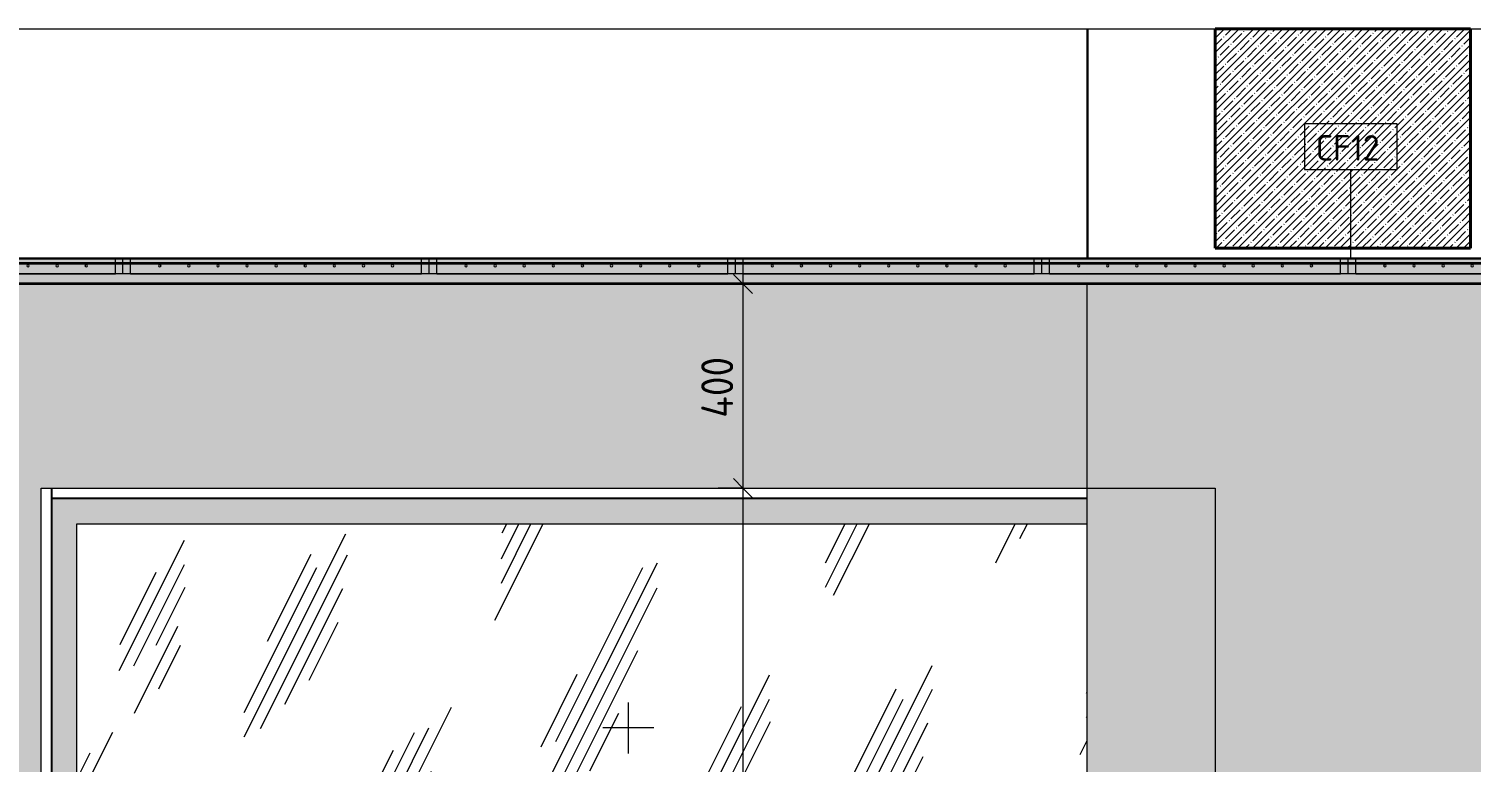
# Model space of a CAD drawing. Header units: millimetres. Extents: x 108302 to 166327, y -1987 to 21700.
# Drawn here: x 125285 to 128110, y 6663 to 8100 of the extents above; entities that cross this region are included whole.
import ezdxf

# ---------------------------------------------------------------- set-up
doc = ezdxf.new("R2010")
doc.units = ezdxf.units.MM
for name, color, linetype, lineweight in [('A-ANNO-DIMS', 7, 'Continuous', 9), ('A-ANNO-DIMS-25', 7, 'Continuous', 9), ('A-CLNG', 7, 'Continuous', 9), ('A-CLNG-IDEN', 7, 'Continuous', 9), ('A-FLOR', 7, 'Continuous', 9), ('A-GLAZ', 7, 'Continuous', 9), ('A-WALL-PATT', 7, 'Continuous', 9), ('I-WALL', 7, 'Continuous', 9)]:
    doc.layers.add(name, color=color, linetype=linetype, lineweight=lineweight)
for name, color, linetype, lineweight, true_color in [('A-CLNG-1', 7, 'Continuous', 9, 0x787878), ('A-CLNG-FNSH-1', 251, 'Continuous', 30, 0x505050), ('A-CLNG-FNSH-2', 7, 'Continuous', 30, 0x3c3c3c), ('A-FLOR-1', 7, 'Continuous', 9, 0x787878), ('A-FLOR-FNSH-1', 7, 'Continuous', 40, 0x3c3c3c), ('I-FURN-2', 7, 'Continuous', 9, 0xacacac), ('I-FURN-4', 7, 'Continuous', 9, 0xc0c0c0)]:
    doc.layers.add(name, color=color, linetype=linetype, lineweight=lineweight, true_color=true_color)
doc.layers.add('I-FURN-3', color=7, linetype='Continuous', lineweight=9, true_color=0x7f7f7f, transparency=0.7)
doc.styles.add('GOST Common_2', font='GOST_Common.ttf', dxfattribs={"height": 50})
doc.styles.add('ISOCPEUR_1', font='isocpeur.ttf', dxfattribs={"width": 0.9, "height": 62.5})
doc.dimstyles.new('ISO-2_5_0_9К_БОЛЬШОЙ_1', dxfattribs={"dimscale": 304.8, "dimtxt": 62.248823, "dimasz": 0.123031, "dimexe": 0.098425, "dimexo": 0.246063, "dimgap": 0, "dimtad": 1, "dimdec": 0, "dimrnd": 10, "dimzin": 0, "dimdsep": 46, "dimtxsty": 'ISOCPEUR_1', "dimblk1": 'OBLIQUE', "dimblk2": 'OBLIQUE', "dimsah": 1, "dimcen": 0.09, "dimdle": 0.098425, "dimazin": 0, "dimtfac": 1, "dimtdec": 4, "dimtix": 1, "dimtmove": 0, "dimatfit": 3, "dimfxl": 1, "dimtvp": 1, "dimtolj": 1, "dimtzin": 0, "dimarcsym": 2})

# ---------------------------------------------------------------- blocks, each defined once
blk = doc.blocks.new('120_Окно_СКБ_2Ст_Фрамуга сверху - 120_Окно_СКБ_2Ст_2300х2500_h_ ДОО-23103760-Развертка 2_47-1')
at = {"layer": 'A-GLAZ'}
h = blk.add_hatch(color=256, dxfattribs=at)
h.paths.add_polyline_path([(113321.4, 4700), (115349.4, 4700), (115349.4, 4750), (115020.4, 4750), (115020.4, 6280), (115349.4, 6280), (115349.4, 6330), (113370.4, 6330), (113370.4, 7130), (115349.4, 7130), (115349.4, 7180), (113321.4, 7180), (113321.4, 4700.9)])
h.paths.add_polyline_path([(114466.8, 4750), (113350.4, 4750), (113350.4, 6280), (114990.4, 6280), (114990.4, 4750), (114493.3, 4750)])
h = blk.add_hatch(dxfattribs=at)
h.set_pattern_fill('FP_14', color=256, style=0, pattern_type=2)
h.set_pattern_definition([(63.435, (63.5, 31.75), (-255.5833, 766.7475), [317.5, -190.5, 317.5, -190.5, -403.903]), (63.435, (63.5, 31.75), (-255.5833, 766.7475), [-1016, 127, -276.903]), (63.435, (47.6, 47.6), (-255.5833, 766.7475), [254, -317.5, 190.5, -190.5, -467.403]), (63.435, (47.6, 47.6), (-255.5833, 766.7475), [-952.5, 222.25, -245.153]), (63.435, (47.6, 95.25), (-255.5833, 766.7475), [190.5, -381, 127, -190.5, -530.903]), (63.435, (47.6, 95.25), (-255.5833, 766.7475), [-889, 285.75, -245.153]), (63.435, (95.25, 47.6), (-255.5833, 766.7475), [190.5, -381, 158.75, -6404.653]), (63.435, (142.9, 95.25), (-255.5833, 766.7475), [95.25, -476.25, 63.5, -6499.903]), (63.435, (63.5, 174.6), (-255.5833, 766.7475), [63.5, -476.25, 63.5, -254, -562.653]), (63.435, (63.5, 174.6), (-255.5833, 766.7475), [-857.25, 158.75, -403.903]), (63.435, (349.25, 127), (-255.5833, 766.7475), [317.5, -476.25, 381, -251.503]), (63.435, (349.25, 79.4), (-255.5833, 766.7475), [444.5, -317.5, 476.25, -188.003]), (63.435, (381, 95.25), (-255.5833, 766.7475), [508, -254, 381, -276.903]), (63.435, (428.6, 142.9), (-255.5833, 766.7475), [317.5, -444.5, 254, -403.903]), (63.435, (381, 238.1), (-255.5833, 766.7475), [158.75, -635, 190.5, -435.653]), (63.435, (476.25, 190.5), (-255.5833, 766.7475), [127, -635, 127, -530.903])])
h.paths.add_polyline_path([(114990.4, 6330), (115349.4, 6330), (115349.4, 7130), (113370.4, 7130), (113370.4, 6330), (114970.4, 6330)])
for p, q in [((113300.4, 4700), (113300.4, 7200)), ((113300.4, 7200), (115600.4, 7200)), ((115600.4, 7200), (115600.4, 4700)), ((113370.4, 6330), (113370.4, 7130)), ((113370.4, 7130), (115349.4, 7130)), ((114450.4, 6780), (114450.4, 6680)), ((114500.4, 6730), (114400.4, 6730))]:
    blk.add_line(p, q, dxfattribs=at)
blk = doc.blocks.new('Панель потолочная - Панель потолочная_ 1200х600-V14-Развертка 2_47-1')
at = {"layer": 'I-FURN-3'}
h = blk.add_hatch(color=256, dxfattribs=at)
h.paths.add_polyline_path([(113431.1, 7620), (113460.6, 7620), (113460.6, 7650), (112860.6, 7650), (112860.6, 7620), (113390.4, 7620)])
h.paths.add_polyline_path([(113388.6, 7633.3), (113388, 7633.4), (113386.4, 7634.6), (113386.2, 7635.2), (113386.4, 7636.9), (113387.4, 7638), (113389.3, 7638.3), (113390.4, 7637.5), (113391, 7636.5), (113391, 7635.6), (113390.4, 7634.1), (113389.9, 7633.9)])
h.paths.add_polyline_path([(113331.6, 7633.3), (113331, 7633.4), (113329.4, 7634.6), (113329.2, 7635.2), (113329.4, 7636.9), (113330.4, 7638), (113332.3, 7638.3), (113333.4, 7637.5), (113334, 7636.5), (113334, 7635.6), (113333.4, 7634.1), (113332.9, 7633.9)])
h.paths.add_polyline_path([(113217.6, 7633.3), (113215.8, 7634.1), (113215.1, 7635.8), (113215.2, 7636.5), (113216.4, 7638), (113217.6, 7638.3), (113219.4, 7637.6), (113219.9, 7636.5), (113220.1, 7635.8), (113219.8, 7634.6), (113218.9, 7633.7)])
h.paths.add_polyline_path([(113160.6, 7633.3), (113159.5, 7633.7), (113158.8, 7634.1), (113158.1, 7635.8), (113158.2, 7636.5), (113159.4, 7638), (113160.6, 7638.3), (113162.4, 7637.6), (113162.9, 7636.5), (113163.1, 7635.8), (113162.8, 7634.6), (113161.9, 7633.7)])
h.paths.add_polyline_path([(113274.6, 7633.3), (113274, 7633.4), (113272.4, 7634.6), (113272.2, 7635.2), (113272.4, 7637.1), (113274, 7638.3), (113275.3, 7638.3), (113276.8, 7637.1), (113277.1, 7635.8), (113276.4, 7634.1), (113274.8, 7633.4)])
h.paths.add_polyline_path([(112989.6, 7633.3), (112989, 7633.4), (112987.4, 7634.6), (112987.2, 7635.2), (112987.4, 7636.9), (112988.4, 7638), (112990.3, 7638.3), (112991.4, 7637.5), (112992, 7636.5), (112992, 7635.6), (112991.4, 7634.1), (112990.9, 7633.9)])
h.paths.add_polyline_path([(113103.6, 7633.3), (113102.4, 7633.7), (113101.6, 7634.6), (113101.1, 7635.8), (113101.2, 7636.5), (113102.4, 7638), (113103.6, 7638.3), (113105.4, 7637.6), (113106.1, 7635.8), (113105.8, 7634.6), (113104.3, 7633.4)])
h.paths.add_polyline_path([(112932.6, 7633.3), (112932, 7633.4), (112930.4, 7634.6), (112930.2, 7635.2), (112930.4, 7636.9), (112931.4, 7638), (112933.3, 7638.3), (112934.4, 7637.5), (112935, 7636.5), (112935, 7635.6), (112934.4, 7634.1), (112933.9, 7633.9)])
h.paths.add_polyline_path([(113046, 7633.4), (113044.8, 7634.1), (113044.2, 7635.2), (113044.2, 7636.5), (113044.8, 7637.6), (113046.6, 7638.3), (113047.3, 7638.3), (113048.8, 7637.1), (113049.1, 7635.8), (113048.4, 7634.1), (113047.3, 7633.4)])
h = blk.add_hatch(color=256, dxfattribs=at)
h.paths.add_polyline_path([(113388.6, 7633.3), (113390.4, 7634.1), (113391.1, 7635.8), (113390.8, 7637.1), (113389.3, 7638.3), (113387.4, 7638), (113386.8, 7637.6), (113386.2, 7636.5), (113386.4, 7634.6), (113388, 7633.4)])
h.paths.add_polyline_path([(113331.6, 7633.3), (113333.4, 7634.1), (113334.1, 7635.8), (113333.8, 7637.1), (113332.3, 7638.3), (113330.4, 7638), (113329.8, 7637.6), (113329.2, 7636.5), (113329.4, 7634.6), (113331, 7633.4)])
h.paths.add_polyline_path([(113217.6, 7633.3), (113218.9, 7633.7), (113219.8, 7634.6), (113220.1, 7635.8), (113219.4, 7637.6), (113217.6, 7638.3), (113216.4, 7638), (113215.2, 7636.5), (113215.2, 7635.6), (113215.8, 7634.1), (113216.4, 7633.7)])
h.paths.add_polyline_path([(113160.6, 7633.3), (113161.9, 7633.7), (113162.8, 7634.6), (113163.1, 7635.8), (113162.4, 7637.6), (113160.6, 7638.3), (113159.4, 7638), (113158.2, 7636.5), (113158.2, 7635.6), (113158.8, 7634.1), (113160, 7633.4)])
h.paths.add_polyline_path([(113274.6, 7633.3), (113276.4, 7634.1), (113277.1, 7635.8), (113276.8, 7637.1), (113276.4, 7637.6), (113275.3, 7638.3), (113274, 7638.3), (113272.4, 7637.1), (113272.3, 7634.9), (113272.8, 7634.1), (113274, 7633.4)])
h.paths.add_polyline_path([(113103.6, 7633.3), (113104.6, 7633.7), (113105.8, 7634.6), (113106.1, 7635.8), (113105.4, 7637.6), (113103.6, 7638.3), (113102.4, 7638), (113101.2, 7636.5), (113101.2, 7635.6), (113101.8, 7634.1), (113103, 7633.4)])
h.paths.add_polyline_path([(112989.6, 7633.3), (112991.4, 7634.1), (112992.1, 7635.8), (112991.8, 7637.1), (112990.3, 7638.3), (112988.4, 7638), (112987.8, 7637.6), (112987.2, 7636.5), (112987.4, 7634.6), (112989, 7633.4)])
h.paths.add_polyline_path([(112932.6, 7633.3), (112934.4, 7634.1), (112935.1, 7635.8), (112934.8, 7637.1), (112933.3, 7638.3), (112931.4, 7638), (112930.8, 7637.6), (112930.2, 7636.5), (112930.4, 7634.6), (112932, 7633.4)])
h.paths.add_polyline_path([(113046, 7633.4), (113047.3, 7633.4), (113048.4, 7634.1), (113049.1, 7635.8), (113048.8, 7637.1), (113047.3, 7638.3), (113046.6, 7638.3), (113044.8, 7637.6), (113044.2, 7636.5), (113044.2, 7635.2), (113044.8, 7634.1)])
at = {"layer": 'I-FURN-2'}
for p, q in [((113445.6, 7650), (112875.6, 7650)), ((112875.6, 7620), (112875.6, 7650)), ((113445.6, 7620), (113445.6, 7650)), ((112875.6, 7620), (113445.6, 7620))]:
    blk.add_line(p, q, dxfattribs=at)
for centre, start, end in [((112932.6, 7635.8), 0, 180), ((112932.6, 7635.8), 180, 0), ((112989.6, 7635.8), 0, 180), ((112989.6, 7635.8), 180, 0), ((113046.6, 7635.8), 0, 180), ((113046.6, 7635.8), 180, 0), ((113103.6, 7635.8), 0, 180), ((113103.6, 7635.8), 180, 0), ((113160.6, 7635.8), 0, 180), ((113160.6, 7635.8), 180, 0), ((113217.6, 7635.8), 0, 180), ((113217.6, 7635.8), 180, 0), ((113274.6, 7635.8), 0, 180), ((113274.6, 7635.8), 180, 0), ((113331.6, 7635.8), 0, 180), ((113331.6, 7635.8), 180, 0), ((113388.6, 7635.8), 0, 180), ((113388.6, 7635.8), 180, 0)]:
    blk.add_arc(centre, 2.5, start, end, dxfattribs=at)
at = {"layer": 'I-FURN-4'}
for p, q in [((112860.6, 7650), (113460.6, 7650)), ((112860.6, 7620), (112860.6, 7650)), ((113460.6, 7620), (113460.6, 7650)), ((113460.6, 7620), (112860.6, 7620))]:
    blk.add_line(p, q, dxfattribs=at)
blk = doc.blocks.new('Панель потолочная - Панель потолочная_ 1200х600-V15-Развертка 2_47-1')
at = {"layer": 'I-FURN-3'}
h = blk.add_hatch(color=256, dxfattribs=at)
h.paths.add_polyline_path([(113460.6, 7620), (114060.6, 7620), (114060.6, 7650), (113460.6, 7650), (113460.6, 7633.3)])
h.paths.add_polyline_path([(113931.6, 7633.3), (113931, 7633.4), (113929.4, 7634.6), (113929.2, 7635.2), (113929.4, 7636.9), (113930.4, 7638), (113932.3, 7638.3), (113933.4, 7637.5), (113934, 7636.5), (113934, 7635.6), (113933.4, 7634.1), (113932.9, 7633.9)])
h.paths.add_polyline_path([(113988.6, 7633.3), (113988, 7633.4), (113986.4, 7634.6), (113986.2, 7635.2), (113986.4, 7636.9), (113987.4, 7638), (113989.3, 7638.3), (113990.4, 7637.5), (113991, 7636.5), (113991, 7635.6), (113990.4, 7634.1), (113989.9, 7633.9)])
h.paths.add_polyline_path([(113760.6, 7633.3), (113759.5, 7633.7), (113758.8, 7634.1), (113758.1, 7635.8), (113758.2, 7636.5), (113759.4, 7638), (113760.6, 7638.3), (113762.4, 7637.6), (113762.9, 7636.5), (113763.1, 7635.8), (113762.8, 7634.6), (113761.9, 7633.7)])
h.paths.add_polyline_path([(113817.6, 7633.3), (113815.8, 7634.1), (113815.1, 7635.8), (113815.2, 7636.5), (113816.4, 7638), (113817.6, 7638.3), (113819.4, 7637.6), (113819.9, 7636.5), (113820.1, 7635.8), (113819.8, 7634.6), (113818.9, 7633.7)])
h.paths.add_polyline_path([(113874.6, 7633.3), (113874, 7633.4), (113872.4, 7634.6), (113872.2, 7635.2), (113872.4, 7637.1), (113874, 7638.3), (113875.3, 7638.3), (113876.8, 7637.1), (113877.1, 7635.8), (113876.4, 7634.1), (113874.8, 7633.4)])
h.paths.add_polyline_path([(113589.6, 7633.3), (113589, 7633.4), (113587.4, 7634.6), (113587.2, 7635.2), (113587.4, 7636.9), (113588.4, 7638), (113590.3, 7638.3), (113591.4, 7637.5), (113592, 7636.5), (113592, 7635.6), (113591.4, 7634.1), (113589.8, 7633.4)])
h.paths.add_polyline_path([(113703.6, 7633.3), (113702.4, 7633.7), (113701.6, 7634.6), (113701.1, 7635.8), (113701.2, 7636.5), (113702.4, 7638), (113703.6, 7638.3), (113705.4, 7637.6), (113706.1, 7635.8), (113705.8, 7634.6), (113704.3, 7633.4)])
h.paths.add_polyline_path([(113532.6, 7633.3), (113532, 7633.4), (113530.4, 7634.6), (113530.2, 7635.2), (113530.4, 7636.9), (113531.4, 7638), (113533.3, 7638.3), (113534.4, 7637.5), (113535, 7636.5), (113535, 7635.6), (113534.4, 7634.1), (113533.9, 7633.9)])
h.paths.add_polyline_path([(113647.3, 7633.4), (113646, 7633.4), (113644.8, 7634.1), (113644.2, 7635.2), (113644.2, 7636.5), (113644.8, 7637.6), (113646.6, 7638.3), (113647.3, 7638.3), (113648.8, 7637.1), (113649.1, 7635.8), (113648.4, 7634.1)])
h = blk.add_hatch(color=256, dxfattribs=at)
h.paths.add_polyline_path([(113931.6, 7633.3), (113933.4, 7634.1), (113934.1, 7635.8), (113933.8, 7637.1), (113932.3, 7638.3), (113930.4, 7638), (113929.8, 7637.6), (113929.2, 7636.5), (113929.4, 7634.6), (113931, 7633.4)])
h.paths.add_polyline_path([(113988.6, 7633.3), (113990.4, 7634.1), (113991.1, 7635.8), (113990.8, 7637.1), (113989.3, 7638.3), (113987.4, 7638), (113986.8, 7637.6), (113986.2, 7636.5), (113986.4, 7634.6), (113988, 7633.4)])
h.paths.add_polyline_path([(113874.6, 7633.3), (113876.4, 7634.1), (113877.1, 7635.8), (113876.8, 7637.1), (113876.4, 7637.6), (113875.3, 7638.3), (113874, 7638.3), (113872.4, 7637.1), (113872.2, 7635.2), (113872.8, 7634.1), (113874, 7633.4)])
h.paths.add_polyline_path([(113760.6, 7633.3), (113761.9, 7633.7), (113762.8, 7634.6), (113763.1, 7635.8), (113762.4, 7637.6), (113760.6, 7638.3), (113759.4, 7638), (113758.2, 7636.5), (113758.2, 7635.6), (113758.8, 7634.1), (113760, 7633.4)])
h.paths.add_polyline_path([(113817.6, 7633.3), (113818.9, 7633.7), (113819.8, 7634.6), (113820.1, 7635.8), (113819.4, 7637.6), (113817.6, 7638.3), (113816.4, 7638), (113815.2, 7636.5), (113815.2, 7635.6), (113815.8, 7634.1), (113816.4, 7633.7)])
h.paths.add_polyline_path([(113589.6, 7633.3), (113591.4, 7634.1), (113592.1, 7635.8), (113591.8, 7637.1), (113590.3, 7638.3), (113588.4, 7638), (113587.8, 7637.6), (113587.2, 7636.5), (113587.4, 7634.6), (113589, 7633.4)])
h.paths.add_polyline_path([(113703.6, 7633.3), (113704.6, 7633.7), (113705.8, 7634.6), (113706.1, 7635.8), (113705.4, 7637.6), (113703.6, 7638.3), (113702.4, 7638), (113701.2, 7636.5), (113701.2, 7635.6), (113701.8, 7634.1), (113703, 7633.4)])
h.paths.add_polyline_path([(113532.6, 7633.3), (113534.4, 7634.1), (113535.1, 7635.8), (113534.8, 7637.1), (113533.3, 7638.3), (113531.4, 7638), (113530.8, 7637.6), (113530.2, 7636.5), (113530.4, 7634.6), (113532, 7633.4)])
h.paths.add_polyline_path([(113646, 7633.4), (113647.3, 7633.4), (113648.4, 7634.1), (113649.1, 7635.8), (113648.8, 7637.1), (113647.3, 7638.3), (113646.6, 7638.3), (113644.8, 7637.6), (113644.2, 7636.5), (113644.2, 7635.2), (113644.8, 7634.1)])
at = {"layer": 'I-FURN-2'}
for p, q in [((114045.6, 7650), (113475.6, 7650)), ((113475.6, 7620), (113475.6, 7650)), ((114045.6, 7620), (114045.6, 7650)), ((113475.6, 7620), (114045.6, 7620))]:
    blk.add_line(p, q, dxfattribs=at)
for centre, start, end in [((113532.6, 7635.8), 0, 180), ((113532.6, 7635.8), 180, 0), ((113589.6, 7635.8), 0, 180), ((113589.6, 7635.8), 180, 0), ((113646.6, 7635.8), 0, 180), ((113646.6, 7635.8), 180, 0), ((113703.6, 7635.8), 0, 180), ((113703.6, 7635.8), 180, 0), ((113760.6, 7635.8), 0, 180), ((113760.6, 7635.8), 180, 0), ((113817.6, 7635.8), 0, 180), ((113817.6, 7635.8), 180, 0), ((113874.6, 7635.8), 0, 180), ((113874.6, 7635.8), 180, 0), ((113931.6, 7635.8), 0, 180), ((113931.6, 7635.8), 180, 0), ((113988.6, 7635.8), 0, 180), ((113988.6, 7635.8), 180, 0)]:
    blk.add_arc(centre, 2.5, start, end, dxfattribs=at)
at = {"layer": 'I-FURN-4'}
for p, q in [((113460.6, 7650), (114060.6, 7650)), ((113460.6, 7620), (113460.6, 7650)), ((114060.6, 7620), (114060.6, 7650)), ((114060.6, 7620), (113460.6, 7620))]:
    blk.add_line(p, q, dxfattribs=at)
blk = doc.blocks.new('Панель потолочная - Панель потолочная_ 1200х600-V16-Развертка 2_47-1')
at = {"layer": 'I-FURN-3'}
h = blk.add_hatch(color=256, dxfattribs=at)
h.paths.add_polyline_path([(114248.8, 7620), (114660.6, 7620), (114660.6, 7650), (114060.6, 7650), (114060.6, 7620), (114248.4, 7620)])
h.paths.add_polyline_path([(114531.6, 7633.3), (114531, 7633.4), (114529.4, 7634.6), (114529.2, 7635.2), (114529.4, 7636.9), (114530.4, 7638), (114532.3, 7638.3), (114533.4, 7637.5), (114534, 7636.5), (114534, 7635.6), (114533.4, 7634.1), (114532.9, 7633.9)])
h.paths.add_polyline_path([(114588.6, 7633.3), (114588, 7633.4), (114586.4, 7634.6), (114586.2, 7635.2), (114586.4, 7636.9), (114587.4, 7638), (114589.3, 7638.3), (114590.4, 7637.5), (114591, 7636.5), (114591, 7635.6), (114590.4, 7634.1), (114589.9, 7633.9)])
h.paths.add_polyline_path([(114474.6, 7633.3), (114474, 7633.4), (114472.4, 7634.6), (114472.2, 7635.2), (114472.4, 7637.1), (114474, 7638.3), (114475.3, 7638.3), (114476.8, 7637.1), (114477.1, 7635.8), (114476.4, 7634.1), (114474.8, 7633.4)])
h.paths.add_polyline_path([(114360.6, 7633.3), (114359.5, 7633.7), (114358.8, 7634.1), (114358.1, 7635.8), (114358.2, 7636.5), (114359.4, 7638), (114360.6, 7638.3), (114362.4, 7637.6), (114362.9, 7636.5), (114363.1, 7635.8), (114362.8, 7634.6), (114361.9, 7633.7)])
h.paths.add_polyline_path([(114189.6, 7633.3), (114189, 7633.4), (114187.4, 7634.6), (114187.2, 7635.2), (114187.4, 7636.9), (114188.4, 7638), (114190.3, 7638.3), (114191.4, 7637.5), (114192, 7636.5), (114192, 7635.6), (114191.4, 7634.1), (114190.9, 7633.9)])
h.paths.add_polyline_path([(114417.6, 7633.3), (114415.8, 7634.1), (114415.1, 7635.8), (114415.2, 7636.5), (114416.4, 7638), (114417.6, 7638.3), (114419.4, 7637.6), (114419.9, 7636.5), (114420.1, 7635.8), (114419.8, 7634.6), (114418.9, 7633.7)])
h.paths.add_polyline_path([(114303.6, 7633.3), (114302.4, 7633.7), (114301.6, 7634.6), (114301.1, 7635.8), (114301.2, 7636.5), (114302.4, 7638), (114303.6, 7638.3), (114305.4, 7637.6), (114306.1, 7635.8), (114305.8, 7634.6), (114304.3, 7633.4)])
h.paths.add_polyline_path([(114132.6, 7633.3), (114132, 7633.4), (114130.4, 7634.6), (114130.2, 7635.2), (114130.4, 7636.9), (114131.4, 7638), (114133.3, 7638.3), (114134.4, 7637.5), (114135, 7636.5), (114135, 7635.6), (114134.4, 7634.1), (114133.9, 7633.9)])
h.paths.add_polyline_path([(114247.3, 7633.4), (114246, 7633.4), (114244.8, 7634.1), (114244.2, 7635.2), (114244.2, 7636.5), (114244.8, 7637.6), (114246.6, 7638.3), (114247.3, 7638.3), (114248.8, 7637.1), (114249.1, 7635.8), (114248.4, 7634.1)])
h = blk.add_hatch(color=256, dxfattribs=at)
h.paths.add_polyline_path([(114531.6, 7633.3), (114533.4, 7634.1), (114534.1, 7635.8), (114533.8, 7637.1), (114532.3, 7638.3), (114530.4, 7638), (114529.8, 7637.6), (114529.2, 7636.5), (114529.4, 7634.6), (114531, 7633.4)])
h.paths.add_polyline_path([(114588.6, 7633.3), (114590.4, 7634.1), (114591.1, 7635.8), (114590.8, 7637.1), (114589.3, 7638.3), (114587.4, 7638), (114586.8, 7637.6), (114586.2, 7636.5), (114586.4, 7634.6), (114588, 7633.4)])
h.paths.add_polyline_path([(114474.6, 7633.3), (114476.4, 7634.1), (114477.1, 7635.8), (114476.8, 7637.1), (114476.4, 7637.6), (114475.3, 7638.3), (114474, 7638.3), (114472.4, 7637.1), (114472.2, 7635.2), (114472.8, 7634.1), (114474, 7633.4)])
h.paths.add_polyline_path([(114360.6, 7633.3), (114361.9, 7633.7), (114362.8, 7634.6), (114363.1, 7635.8), (114362.4, 7637.6), (114360.6, 7638.3), (114359.4, 7638), (114358.2, 7636.5), (114358.2, 7635.6), (114358.8, 7634.1), (114360, 7633.4)])
h.paths.add_polyline_path([(114417.6, 7633.3), (114418.9, 7633.7), (114419.8, 7634.6), (114420.1, 7635.8), (114419.4, 7637.6), (114417.6, 7638.3), (114416.4, 7638), (114415.2, 7636.5), (114415.2, 7635.6), (114415.8, 7634.1), (114416.4, 7633.7)])
h.paths.add_polyline_path([(114189.6, 7633.3), (114191.4, 7634.1), (114192.1, 7635.8), (114191.8, 7637.1), (114190.3, 7638.3), (114188.4, 7638), (114187.8, 7637.6), (114187.2, 7636.5), (114187.4, 7634.6), (114189, 7633.4)])
h.paths.add_polyline_path([(114303.6, 7633.3), (114304.6, 7633.7), (114305.8, 7634.6), (114306.1, 7635.8), (114305.4, 7637.6), (114303.6, 7638.3), (114302.4, 7638), (114301.2, 7636.5), (114301.2, 7635.6), (114301.8, 7634.1), (114303, 7633.4)])
h.paths.add_polyline_path([(114132.6, 7633.3), (114134.4, 7634.1), (114135.1, 7635.8), (114134.8, 7637.1), (114133.3, 7638.3), (114131.4, 7638), (114130.8, 7637.6), (114130.2, 7636.5), (114130.4, 7634.6), (114132, 7633.4)])
h.paths.add_polyline_path([(114246, 7633.4), (114247.3, 7633.4), (114248.4, 7634.1), (114249.1, 7635.8), (114248.8, 7637.1), (114247.3, 7638.3), (114246.6, 7638.3), (114244.8, 7637.6), (114244.2, 7636.5), (114244.2, 7635.2), (114244.8, 7634.1)])
at = {"layer": 'I-FURN-2'}
for p, q in [((114645.6, 7650), (114075.6, 7650)), ((114075.6, 7620), (114075.6, 7650)), ((114645.6, 7620), (114645.6, 7650)), ((114075.6, 7620), (114645.6, 7620))]:
    blk.add_line(p, q, dxfattribs=at)
for centre, start, end in [((114132.6, 7635.8), 0, 180), ((114132.6, 7635.8), 180, 0), ((114189.6, 7635.8), 0, 180), ((114189.6, 7635.8), 180, 0), ((114246.6, 7635.8), 0, 180), ((114246.6, 7635.8), 180, 0), ((114303.6, 7635.8), 0, 180), ((114303.6, 7635.8), 180, 0), ((114360.6, 7635.8), 0, 180), ((114360.6, 7635.8), 180, 0), ((114417.6, 7635.8), 0, 180), ((114417.6, 7635.8), 180, 0), ((114474.6, 7635.8), 0, 180), ((114474.6, 7635.8), 180, 0), ((114531.6, 7635.8), 0, 180), ((114531.6, 7635.8), 180, 0), ((114588.6, 7635.8), 0, 180), ((114588.6, 7635.8), 180, 0)]:
    blk.add_arc(centre, 2.5, start, end, dxfattribs=at)
at = {"layer": 'I-FURN-4'}
for p, q in [((114060.6, 7650), (114660.6, 7650)), ((114060.6, 7620), (114060.6, 7650)), ((114660.6, 7620), (114660.6, 7650)), ((114660.6, 7620), (114060.6, 7620))]:
    blk.add_line(p, q, dxfattribs=at)
blk = doc.blocks.new('Панель потолочная - Панель потолочная_ 1200х600-V17-Развертка 2_47-1')
at = {"layer": 'I-FURN-3'}
h = blk.add_hatch(color=256, dxfattribs=at)
h.paths.add_polyline_path([(114844.2, 7620), (115260.6, 7620), (115260.6, 7650), (114660.6, 7650), (114660.6, 7620), (114826.5, 7620)])
h.paths.add_polyline_path([(115188.6, 7633.3), (115188, 7633.4), (115186.4, 7634.6), (115186.2, 7635.2), (115186.4, 7636.9), (115187.4, 7638), (115189.3, 7638.3), (115190.4, 7637.5), (115191, 7636.5), (115191, 7635.6), (115190.4, 7634.1), (115189.9, 7633.9)])
h.paths.add_polyline_path([(115131.6, 7633.3), (115131, 7633.4), (115129.4, 7634.6), (115129.2, 7635.2), (115129.4, 7636.9), (115130.4, 7638), (115132.3, 7638.3), (115133.4, 7637.5), (115134, 7636.5), (115134, 7635.6), (115133.4, 7634.1), (115132.9, 7633.9)])
h.paths.add_polyline_path([(114960.6, 7633.3), (114959.5, 7633.7), (114958.8, 7634.1), (114958.1, 7635.8), (114958.2, 7636.5), (114959.4, 7638), (114960.6, 7638.3), (114962.4, 7637.6), (114962.9, 7636.5), (114963.1, 7635.8), (114962.8, 7634.6), (114961.9, 7633.7)])
h.paths.add_polyline_path([(115074.6, 7633.3), (115074, 7633.4), (115072.4, 7634.6), (115072.2, 7635.2), (115072.4, 7637.1), (115074, 7638.3), (115075.3, 7638.3), (115076.8, 7637.1), (115077.1, 7635.8), (115076.4, 7634.1), (115074.8, 7633.4)])
h.paths.add_polyline_path([(115017.6, 7633.3), (115015.8, 7634.1), (115015.1, 7635.8), (115015.2, 7636.5), (115016.4, 7638), (115017.6, 7638.3), (115019.4, 7637.6), (115019.9, 7636.5), (115020.1, 7635.8), (115019.8, 7634.6), (115018.7, 7633.6)])
h.paths.add_polyline_path([(114903.6, 7633.3), (114902.4, 7633.7), (114901.6, 7634.6), (114901.1, 7635.8), (114901.2, 7636.5), (114902.4, 7638), (114903.6, 7638.3), (114905.4, 7637.6), (114906.1, 7635.8), (114905.8, 7634.6), (114904.3, 7633.4)])
h.paths.add_polyline_path([(114789.6, 7633.3), (114789, 7633.4), (114787.4, 7634.6), (114787.2, 7635.2), (114787.4, 7636.9), (114788.4, 7638), (114790.3, 7638.3), (114791.4, 7637.5), (114792, 7636.5), (114792, 7635.6), (114791.4, 7634.1), (114790.9, 7633.9)])
h.paths.add_polyline_path([(114732.6, 7633.3), (114732, 7633.4), (114730.4, 7634.6), (114730.2, 7635.2), (114730.4, 7636.9), (114731.4, 7638), (114733.3, 7638.3), (114734.4, 7637.5), (114735, 7636.5), (114735, 7635.6), (114734.4, 7634.1), (114733.9, 7633.9)])
h.paths.add_polyline_path([(114846, 7633.4), (114844.8, 7634.1), (114844.2, 7635.2), (114844.2, 7636.5), (114844.8, 7637.6), (114846.6, 7638.3), (114847.3, 7638.3), (114848.8, 7637.1), (114849.1, 7635.8), (114848.4, 7634.1), (114847.3, 7633.4)])
h = blk.add_hatch(color=256, dxfattribs=at)
h.paths.add_polyline_path([(115188.6, 7633.3), (115190.4, 7634.1), (115191.1, 7635.8), (115190.8, 7637.1), (115189.3, 7638.3), (115187.4, 7638), (115186.8, 7637.6), (115186.2, 7636.5), (115186.4, 7634.6), (115188, 7633.4)])
h.paths.add_polyline_path([(115131.6, 7633.3), (115133.4, 7634.1), (115134.1, 7635.8), (115133.8, 7637.1), (115132.3, 7638.3), (115130.4, 7638), (115129.8, 7637.6), (115129.2, 7636.5), (115129.4, 7634.6), (115131, 7633.4)])
h.paths.add_polyline_path([(115017.6, 7633.3), (115018.9, 7633.7), (115019.8, 7634.6), (115020.1, 7635.8), (115019.4, 7637.6), (115017.6, 7638.3), (115016.4, 7638), (115015.2, 7636.5), (115015.2, 7635.6), (115015.8, 7634.1), (115016.4, 7633.7)])
h.paths.add_polyline_path([(115074.6, 7633.3), (115076.4, 7634.1), (115077.1, 7635.8), (115076.8, 7637.1), (115076.4, 7637.6), (115075.3, 7638.3), (115074, 7638.3), (115072.4, 7637.1), (115072.2, 7635.2), (115072.8, 7634.1), (115074, 7633.4)])
h.paths.add_polyline_path([(114960.6, 7633.3), (114961.9, 7633.7), (114962.8, 7634.6), (114963.1, 7635.8), (114962.4, 7637.6), (114960.6, 7638.3), (114959.4, 7638), (114958.2, 7636.5), (114958.2, 7635.6), (114958.8, 7634.1), (114960, 7633.4)])
h.paths.add_polyline_path([(114903.6, 7633.3), (114904.6, 7633.7), (114905.8, 7634.6), (114906.1, 7635.8), (114905.4, 7637.6), (114903.6, 7638.3), (114902.4, 7638), (114901.2, 7636.5), (114901.2, 7635.6), (114901.8, 7634.1), (114903, 7633.4)])
h.paths.add_polyline_path([(114789.6, 7633.3), (114791.4, 7634.1), (114792.1, 7635.8), (114791.8, 7637.1), (114790.3, 7638.3), (114788.4, 7638), (114787.8, 7637.6), (114787.2, 7636.5), (114787.4, 7634.6), (114789, 7633.4)])
h.paths.add_polyline_path([(114732.6, 7633.3), (114734.4, 7634.1), (114735.1, 7635.8), (114734.8, 7637.1), (114733.3, 7638.3), (114731.4, 7638), (114730.8, 7637.6), (114730.2, 7636.5), (114730.4, 7634.6), (114732, 7633.4)])
h.paths.add_polyline_path([(114846, 7633.4), (114847.3, 7633.4), (114848.4, 7634.1), (114849.1, 7635.8), (114848.8, 7637.1), (114847.3, 7638.3), (114846.6, 7638.3), (114844.8, 7637.6), (114844.2, 7636.5), (114844.2, 7635.2), (114844.8, 7634.1)])
at = {"layer": 'I-FURN-2'}
for p, q in [((115245.6, 7650), (114675.6, 7650)), ((114675.6, 7620), (114675.6, 7650)), ((115245.6, 7620), (115245.6, 7650)), ((114675.6, 7620), (115245.6, 7620))]:
    blk.add_line(p, q, dxfattribs=at)
for centre, start, end in [((114732.6, 7635.8), 0, 180), ((114732.6, 7635.8), 180, 0), ((114789.6, 7635.8), 0, 180), ((114789.6, 7635.8), 180, 0), ((114846.6, 7635.8), 0, 180), ((114846.6, 7635.8), 180, 0), ((114903.6, 7635.8), 0, 180), ((114903.6, 7635.8), 180, 0), ((114960.6, 7635.8), 0, 180), ((114960.6, 7635.8), 180, 0), ((115017.6, 7635.8), 0, 180), ((115017.6, 7635.8), 180, 0), ((115074.6, 7635.8), 0, 180), ((115074.6, 7635.8), 180, 0), ((115131.6, 7635.8), 0, 180), ((115131.6, 7635.8), 180, 0), ((115188.6, 7635.8), 0, 180), ((115188.6, 7635.8), 180, 0)]:
    blk.add_arc(centre, 2.5, start, end, dxfattribs=at)
at = {"layer": 'I-FURN-4'}
for p, q in [((114660.6, 7650), (115260.6, 7650)), ((114660.6, 7620), (114660.6, 7650)), ((115260.6, 7620), (115260.6, 7650)), ((115260.6, 7620), (114660.6, 7620))]:
    blk.add_line(p, q, dxfattribs=at)
blk = doc.blocks.new('Панель потолочная - Панель потолочная_ 1200х600-V18-Развертка 2_47-1')
at = {"layer": 'I-FURN-3'}
h = blk.add_hatch(color=256, dxfattribs=at)
h.paths.add_polyline_path([(115812.5, 7620), (115860.6, 7620), (115860.6, 7650), (115260.6, 7650), (115260.6, 7620), (115790.4, 7620)])
h.paths.add_polyline_path([(115788.6, 7633.3), (115788, 7633.4), (115786.4, 7634.6), (115786.2, 7635.2), (115786.4, 7636.9), (115787.4, 7638), (115789.3, 7638.3), (115790.4, 7637.5), (115791, 7636.5), (115791, 7635.6), (115790.4, 7634.1), (115789.9, 7633.9)])
h.paths.add_polyline_path([(115731.6, 7633.3), (115731, 7633.4), (115729.4, 7634.6), (115729.2, 7635.2), (115729.4, 7636.9), (115730.4, 7638), (115732.3, 7638.3), (115733.4, 7637.5), (115734, 7636.5), (115734, 7635.6), (115733.4, 7634.1), (115732.9, 7633.9)])
h.paths.add_polyline_path([(115674.6, 7633.3), (115674, 7633.4), (115672.4, 7634.6), (115672.2, 7635.2), (115672.4, 7637.1), (115674, 7638.3), (115675.3, 7638.3), (115676.8, 7637.1), (115677.1, 7635.8), (115676.4, 7634.1), (115674.8, 7633.4)])
h.paths.add_polyline_path([(115560.6, 7633.3), (115559.5, 7633.7), (115558.8, 7634.1), (115558.1, 7635.8), (115558.2, 7636.5), (115559.4, 7638), (115560.6, 7638.3), (115562.4, 7637.6), (115562.9, 7636.5), (115563.1, 7635.8), (115562.8, 7634.6), (115561.9, 7633.7)])
h.paths.add_polyline_path([(115617.6, 7633.3), (115615.8, 7634.1), (115615.1, 7635.8), (115615.2, 7636.5), (115616.4, 7638), (115617.6, 7638.3), (115619.4, 7637.6), (115619.9, 7636.5), (115620.1, 7635.8), (115619.8, 7634.6), (115618.9, 7633.7)])
h.paths.add_polyline_path([(115389.6, 7633.3), (115389, 7633.4), (115387.4, 7634.6), (115387.2, 7635.2), (115387.4, 7636.9), (115388.4, 7638), (115390.3, 7638.3), (115391.4, 7637.5), (115392, 7636.5), (115392, 7635.6), (115391.4, 7634.1), (115390.9, 7633.9)])
h.paths.add_polyline_path([(115503.6, 7633.3), (115502.4, 7633.7), (115501.6, 7634.6), (115501.1, 7635.8), (115501.2, 7636.5), (115502.4, 7638), (115503.6, 7638.3), (115505.4, 7637.6), (115506.1, 7635.8), (115505.8, 7634.6), (115504.3, 7633.4)])
h.paths.add_polyline_path([(115332.6, 7633.3), (115332, 7633.4), (115330.4, 7634.6), (115330.2, 7635.2), (115330.4, 7636.9), (115331.4, 7638), (115333.3, 7638.3), (115334.4, 7637.5), (115335, 7636.5), (115335, 7635.6), (115334.4, 7634.1), (115333.9, 7633.9)])
h.paths.add_polyline_path([(115447.3, 7633.4), (115446, 7633.4), (115444.8, 7634.1), (115444.2, 7635.2), (115444.2, 7636.5), (115444.8, 7637.6), (115446.6, 7638.3), (115447.3, 7638.3), (115448.8, 7637.1), (115449.1, 7635.8), (115448.4, 7634.1)])
h = blk.add_hatch(color=256, dxfattribs=at)
h.paths.add_polyline_path([(115788.6, 7633.3), (115790.4, 7634.1), (115791.1, 7635.8), (115790.8, 7637.1), (115789.3, 7638.3), (115787.4, 7638), (115786.8, 7637.6), (115786.2, 7636.5), (115786.4, 7634.6), (115788, 7633.4)])
h.paths.add_polyline_path([(115731.6, 7633.3), (115733.4, 7634.1), (115734.1, 7635.8), (115733.8, 7637.1), (115732.3, 7638.3), (115730.4, 7638), (115729.8, 7637.6), (115729.2, 7636.5), (115729.4, 7634.6), (115731, 7633.4)])
h.paths.add_polyline_path([(115674.6, 7633.3), (115676.4, 7634.1), (115677.1, 7635.8), (115676.8, 7637.1), (115676.4, 7637.6), (115675.3, 7638.3), (115674, 7638.3), (115672.4, 7637.1), (115672.2, 7635.2), (115672.8, 7634.1), (115674, 7633.4)])
h.paths.add_polyline_path([(115617.6, 7633.3), (115618.9, 7633.7), (115619.8, 7634.6), (115620.1, 7635.8), (115619.4, 7637.6), (115617.6, 7638.3), (115616.4, 7638), (115615.2, 7636.5), (115615.2, 7635.6), (115615.8, 7634.1), (115616.4, 7633.7)])
h.paths.add_polyline_path([(115560.6, 7633.3), (115561.9, 7633.7), (115562.8, 7634.6), (115563.1, 7635.8), (115562.4, 7637.6), (115560.6, 7638.3), (115559.4, 7638), (115558.2, 7636.5), (115558.2, 7635.6), (115558.8, 7634.1), (115560, 7633.4)])
h.paths.add_polyline_path([(115503.6, 7633.3), (115504.6, 7633.7), (115505.8, 7634.6), (115506.1, 7635.8), (115505.4, 7637.6), (115503.6, 7638.3), (115502.4, 7638), (115501.2, 7636.5), (115501.2, 7635.6), (115501.8, 7634.1), (115503, 7633.4)])
h.paths.add_polyline_path([(115389.6, 7633.3), (115391.4, 7634.1), (115392.1, 7635.8), (115391.8, 7637.1), (115390.3, 7638.3), (115388.4, 7638), (115387.8, 7637.6), (115387.2, 7636.5), (115387.4, 7634.6), (115389, 7633.4)])
h.paths.add_polyline_path([(115332.6, 7633.3), (115334.4, 7634.1), (115335.1, 7635.8), (115334.8, 7637.1), (115333.3, 7638.3), (115331.4, 7638), (115330.8, 7637.6), (115330.2, 7636.5), (115330.4, 7634.6), (115332, 7633.4)])
h.paths.add_polyline_path([(115446, 7633.4), (115447.3, 7633.4), (115448.4, 7634.1), (115449.1, 7635.8), (115448.8, 7637.1), (115447.3, 7638.3), (115446.6, 7638.3), (115444.8, 7637.6), (115444.2, 7636.5), (115444.2, 7635.2), (115444.8, 7634.1)])
at = {"layer": 'I-FURN-2'}
for p, q in [((115845.6, 7650), (115275.6, 7650)), ((115275.6, 7620), (115275.6, 7650)), ((115845.6, 7620), (115845.6, 7650)), ((115275.6, 7620), (115845.6, 7620))]:
    blk.add_line(p, q, dxfattribs=at)
for centre, start, end in [((115332.6, 7635.8), 0, 180), ((115332.6, 7635.8), 180, 0), ((115389.6, 7635.8), 0, 180), ((115389.6, 7635.8), 180, 0), ((115446.6, 7635.8), 0, 180), ((115446.6, 7635.8), 180, 0), ((115503.6, 7635.8), 0, 180), ((115503.6, 7635.8), 180, 0), ((115560.6, 7635.8), 0, 180), ((115560.6, 7635.8), 180, 0), ((115617.6, 7635.8), 0, 180), ((115617.6, 7635.8), 180, 0), ((115674.6, 7635.8), 0, 180), ((115674.6, 7635.8), 180, 0), ((115731.6, 7635.8), 0, 180), ((115731.6, 7635.8), 180, 0), ((115788.6, 7635.8), 0, 180), ((115788.6, 7635.8), 180, 0)]:
    blk.add_arc(centre, 2.5, start, end, dxfattribs=at)
at = {"layer": 'I-FURN-4'}
for p, q in [((115260.6, 7650), (115860.6, 7650)), ((115260.6, 7620), (115260.6, 7650)), ((115860.6, 7620), (115860.6, 7650)), ((115860.6, 7620), (115260.6, 7620))]:
    blk.add_line(p, q, dxfattribs=at)
blk = doc.blocks.new('Панель потолочная - Панель потолочная_ 1200х600-V19-Развертка 2_47-1')
at = {"layer": 'I-FURN-3'}
h = blk.add_hatch(color=256, dxfattribs=at)
h.paths.add_polyline_path([(116447.6, 7620), (116460.6, 7620), (116460.6, 7650), (115860.6, 7650), (115860.6, 7620), (116390.4, 7620)])
h.paths.add_polyline_path([(116388.6, 7633.3), (116388, 7633.4), (116386.4, 7634.6), (116386.2, 7635.2), (116386.4, 7636.9), (116387.4, 7638), (116389.3, 7638.3), (116390.4, 7637.5), (116391, 7636.5), (116391, 7635.6), (116390.4, 7634.1), (116389.9, 7633.9)])
h.paths.add_polyline_path([(116331.6, 7633.3), (116331, 7633.4), (116329.4, 7634.6), (116329.2, 7635.2), (116329.4, 7636.9), (116330.4, 7638), (116332.3, 7638.3), (116333.4, 7637.5), (116334, 7636.5), (116334, 7635.6), (116333.4, 7634.1), (116332.9, 7633.9)])
h.paths.add_polyline_path([(116160.6, 7633.3), (116159.5, 7633.7), (116158.8, 7634.1), (116158.1, 7635.8), (116158.2, 7636.5), (116159.4, 7638), (116160.6, 7638.3), (116162.4, 7637.6), (116162.9, 7636.5), (116163.1, 7635.8), (116162.8, 7634.6), (116161.9, 7633.7)])
h.paths.add_polyline_path([(116274.6, 7633.3), (116274, 7633.4), (116272.4, 7634.6), (116272.2, 7635.2), (116272.4, 7637.1), (116274, 7638.3), (116275.3, 7638.3), (116276.8, 7637.1), (116277.1, 7635.8), (116276.4, 7634.1), (116274.8, 7633.4)])
h.paths.add_polyline_path([(116217.6, 7633.3), (116215.8, 7634.1), (116215.1, 7635.8), (116215.2, 7636.5), (116216.4, 7638), (116217.6, 7638.3), (116219.4, 7637.6), (116219.9, 7636.5), (116220.1, 7635.8), (116219.8, 7634.6), (116218.9, 7633.7)])
h.paths.add_polyline_path([(116103.6, 7633.3), (116102.4, 7633.7), (116101.6, 7634.6), (116101.1, 7635.8), (116101.2, 7636.5), (116102.4, 7638), (116103.6, 7638.3), (116105.4, 7637.6), (116106.1, 7635.8), (116105.8, 7634.6), (116104.3, 7633.4)])
h.paths.add_polyline_path([(115989.6, 7633.3), (115989, 7633.4), (115987.4, 7634.6), (115987.2, 7635.2), (115987.4, 7636.9), (115988.4, 7638), (115990.3, 7638.3), (115991.4, 7637.5), (115992, 7636.5), (115992, 7635.6), (115991.4, 7634.1), (115990.9, 7633.9)])
h.paths.add_polyline_path([(115932.6, 7633.3), (115932, 7633.4), (115930.4, 7634.6), (115930.2, 7635.2), (115930.4, 7636.9), (115931.4, 7638), (115933.3, 7638.3), (115934.4, 7637.5), (115935, 7636.5), (115935, 7635.6), (115934.4, 7634.1), (115933.9, 7633.9)])
h.paths.add_polyline_path([(116047.3, 7633.4), (116046, 7633.4), (116044.8, 7634.1), (116044.2, 7635.2), (116044.2, 7636.5), (116044.8, 7637.6), (116046.6, 7638.3), (116047.3, 7638.3), (116048.8, 7637.1), (116049.1, 7635.8), (116048.4, 7634.1)])
h = blk.add_hatch(color=256, dxfattribs=at)
h.paths.add_polyline_path([(116388.6, 7633.3), (116390.4, 7634.1), (116391.1, 7635.8), (116390.8, 7637.1), (116389.3, 7638.3), (116387.4, 7638), (116386.8, 7637.6), (116386.2, 7636.5), (116386.4, 7634.6), (116388, 7633.4)])
h.paths.add_polyline_path([(116331.6, 7633.3), (116333.4, 7634.1), (116334.1, 7635.8), (116333.8, 7637.1), (116332.3, 7638.3), (116330.4, 7638), (116329.8, 7637.6), (116329.2, 7636.5), (116329.4, 7634.6), (116331, 7633.4)])
h.paths.add_polyline_path([(116274.6, 7633.3), (116276.4, 7634.1), (116277.1, 7635.8), (116276.8, 7637.1), (116276.4, 7637.6), (116275.3, 7638.3), (116274, 7638.3), (116272.4, 7637.1), (116272.2, 7635.2), (116272.8, 7634.1), (116274, 7633.4)])
h.paths.add_polyline_path([(116160.6, 7633.3), (116161.9, 7633.7), (116162.8, 7634.6), (116163.1, 7635.8), (116162.4, 7637.6), (116160.6, 7638.3), (116159.4, 7638), (116158.2, 7636.5), (116158.2, 7635.6), (116158.8, 7634.1), (116160, 7633.4)])
h.paths.add_polyline_path([(116217.6, 7633.3), (116218.9, 7633.7), (116219.8, 7634.6), (116220.1, 7635.8), (116219.4, 7637.6), (116217.6, 7638.3), (116216.4, 7638), (116215.2, 7636.5), (116215.2, 7635.6), (116215.8, 7634.1), (116216.4, 7633.7)])
h.paths.add_polyline_path([(116103.6, 7633.3), (116104.6, 7633.7), (116105.8, 7634.6), (116106.1, 7635.8), (116105.4, 7637.6), (116103.6, 7638.3), (116102.4, 7638), (116101.2, 7636.5), (116101.2, 7635.6), (116101.8, 7634.1), (116103, 7633.4)])
h.paths.add_polyline_path([(115989.6, 7633.3), (115991.4, 7634.1), (115992.1, 7635.8), (115991.8, 7637.1), (115990.3, 7638.3), (115988.4, 7638), (115987.8, 7637.6), (115987.2, 7636.5), (115987.4, 7634.6), (115989, 7633.4)])
h.paths.add_polyline_path([(115932.6, 7633.3), (115934.4, 7634.1), (115935.1, 7635.8), (115934.8, 7637.1), (115933.3, 7638.3), (115931.4, 7638), (115930.8, 7637.6), (115930.2, 7636.5), (115930.4, 7634.6), (115932, 7633.4)])
h.paths.add_polyline_path([(116046, 7633.4), (116047.3, 7633.4), (116048.4, 7634.1), (116049.1, 7635.8), (116048.8, 7637.1), (116047.3, 7638.3), (116046.6, 7638.3), (116044.8, 7637.6), (116044.2, 7636.5), (116044.2, 7635.2), (116044.8, 7634.1)])
at = {"layer": 'I-FURN-2'}
for p, q in [((116445.6, 7650), (115875.6, 7650)), ((115875.6, 7620), (115875.6, 7650)), ((116445.6, 7620), (116445.6, 7650)), ((115875.6, 7620), (116445.6, 7620))]:
    blk.add_line(p, q, dxfattribs=at)
for centre, start, end in [((115932.6, 7635.8), 0, 180), ((115932.6, 7635.8), 180, 0), ((115989.6, 7635.8), 0, 180), ((115989.6, 7635.8), 180, 0), ((116046.6, 7635.8), 0, 180), ((116046.6, 7635.8), 180, 0), ((116103.6, 7635.8), 0, 180), ((116103.6, 7635.8), 180, 0), ((116160.6, 7635.8), 0, 180), ((116160.6, 7635.8), 180, 0), ((116217.6, 7635.8), 0, 180), ((116217.6, 7635.8), 180, 0), ((116274.6, 7635.8), 0, 180), ((116274.6, 7635.8), 180, 0), ((116331.6, 7635.8), 0, 180), ((116331.6, 7635.8), 180, 0), ((116388.6, 7635.8), 0, 180), ((116388.6, 7635.8), 180, 0)]:
    blk.add_arc(centre, 2.5, start, end, dxfattribs=at)
at = {"layer": 'I-FURN-4'}
for p, q in [((115860.6, 7650), (116460.6, 7650)), ((115860.6, 7620), (115860.6, 7650)), ((116460.6, 7620), (116460.6, 7650)), ((116460.6, 7620), (115860.6, 7620))]:
    blk.add_line(p, q, dxfattribs=at)
blk = doc.blocks.new('DIMBLOCK14-Развертка 2_47-1')
at = {"layer": 'A-ANNO-DIMS-25'}
for p, q in [((126683.8, 7630), (126683.8, 7200)), ((126635.4, 7600), (126713.8, 7600)), ((126683.8, 7600), (126635.4, 7600)), ((126635.4, 7200), (126713.8, 7200)), ((126683.8, 7200), (126635.4, 7200))]:
    blk.add_line(p, q, dxfattribs=at)
at = {"layer": 'A-ANNO-DIMS-25', "lineweight": 20}
for p, q in [((126683.8, 7600), (126665.1, 7618.8)), ((126683.8, 7600), (126702.6, 7581.2)), ((126683.8, 7200), (126665.1, 7218.7)), ((126683.8, 7200), (126702.6, 7181.2))]:
    blk.add_line(p, q, dxfattribs=at)
at = {"layer": 'A-ANNO-DIMS-25', "color": 0, "insert": (126602.2, 7337.8), "char_height": 62.5, "width": 149.397, "attachment_point": 1, "rotation": 90, "line_spacing_factor": 1.149209, "style": 'ISOCPEUR_1'}
blk.add_mtext('400', dxfattribs=at)
blk = doc.blocks.new('_Oblique')
at = {"color": 0, "linetype": 'ByBlock', "lineweight": -2}
blk.add_line((-0.5, -0.5), (0.5, 0.5), dxfattribs=at)
blk = doc.blocks.new('DIMBLOCK15-Развертка 2_47-1')
at = {"layer": 'A-ANNO-DIMS-25', "lineweight": 20}
for p, q in [((126683.8, 7200), (126665.1, 7218.7)), ((126683.8, 7200), (126702.6, 7181.2)), ((126683.8, 4700), (126665.1, 4718.8)), ((126683.8, 4700), (126702.6, 4681.3))]:
    blk.add_line(p, q, dxfattribs=at)
at = {"layer": 'A-ANNO-DIMS-25'}
for p, q in [((126635.4, 7200), (126713.8, 7200)), ((126683.8, 7200), (126635.4, 7200)), ((126683.8, 7200), (126683.8, 4700)), ((126635.4, 4700), (126713.8, 4700)), ((126683.8, 4700), (126635.4, 4700))]:
    blk.add_line(p, q, dxfattribs=at)
at = {"layer": 'A-ANNO-DIMS-25', "color": 0, "insert": (126602.2, 5871), "char_height": 62.5, "width": 189.619, "attachment_point": 1, "rotation": 90, "line_spacing_factor": 1.149209, "style": 'ISOCPEUR_1'}
blk.add_mtext('2500', dxfattribs=at)
blk = doc.blocks.new('М_потолков - Марка_ Имя типа-25382930-Развертка 2_47-1')
at = {"layer": 'A-CLNG-IDEN'}
for p, q in [((115956.4, 7913.9), (115775.2, 7913.9)), ((115775.2, 7913.9), (115775.2, 7824.4)), ((115956.4, 7824.4), (115956.4, 7913.9)), ((115775.2, 7824.4), (115956.4, 7824.4))]:
    blk.add_line(p, q, dxfattribs=at)

msp = doc.modelspace()

# ---------------------------------------------------------------- hatches: boundary and pattern name
at = {"layer": 'A-CLNG-1'}
msp.add_hatch(color=256, dxfattribs=at).paths.add_polyline_path([(123079.8, 7600), (132669.4, 7600), (132669.4, 7620), (123079.8, 7620), (123079.8, 7612.2)])
at = {"layer": 'A-FLOR-1'}
h = msp.add_hatch(dxfattribs=at)
h.set_pattern_fill('FP_15', color=256, style=0, pattern_type=2)
h.set_pattern_definition([(45, (12008.773, 0), (-14.2559798, 14.2559798), []), (45, (12023.029, 0), (-14.2559798, 14.2559798), [25.202, -5.04, 0.8382, -4.202])])
h.paths.add_polyline_path([(128109.2, 7670), (128109.2, 8100), (127609.2, 8100), (127609.2, 7670), (127980.1, 7670)])
at = {"layer": 'A-WALL-PATT'}
h = msp.add_hatch(color=256, dxfattribs=at)
h.paths.add_polyline_path([(127358.4, 4700), (127359.2, 4700), (127359.2, 7600), (127358.2, 7600), (127358.2, 4700)])
h.paths.add_polyline_path([(127358.2, 7650), (127359.2, 7650), (127359.2, 8100), (127358.2, 8100), (127358.2, 7856.3)])
h = msp.add_hatch(color=256, dxfattribs=at)
h.paths.add_polyline_path([(126450.1, 4690), (126450.2, 4690), (126450.1, 4700)])
h.paths.add_polyline_path([(123149.3, 4700), (123258.8, 4700), (123258.8, 7200), (124158.8, 7200), (124158.8, 4700), (125309.2, 4700), (125309.2, 7200), (127358.2, 7200), (127358.2, 7600), (123079.8, 7600), (123079.8, 6600), (123149.3, 6600), (123149.3, 5171.1)])
msp.add_hatch(color=256, dxfattribs=at).paths.add_polyline_path([(127590.1, 4200), (127590.2, 4200), (127590.2, 6600), (128130.2, 6600), (128130.2, 7600), (127359.2, 7600), (127359.2, 4700), (127590.1, 4700), (127590.1, 4640)])
at = {"layer": 'I-WALL'}
msp.add_hatch(color=256, dxfattribs=at).paths.add_polyline_path([(125329.3, 4700), (125330.2, 4700), (125330.2, 7200), (125329.2, 7200), (125329.2, 4700)])

# ---------------------------------------------------------------- linework, layer by layer
at = {"layer": 'A-CLNG'}
for p, q in [((127358.2, 7180), (125330.2, 7180)), ((125330.2, 7179.3), (127358.2, 7179.3))]:
    msp.add_line(p, q, dxfattribs=at)
at = {"layer": 'A-CLNG-FNSH-1'}
for p, q in [((133198.8, 7650), (123079.8, 7650)), ((132669.4, 7641), (123080.8, 7641)), ((123080.8, 7640), (132669.4, 7640))]:
    msp.add_line(p, q, dxfattribs=at)
at = {"layer": 'A-CLNG-FNSH-2'}
for p, q in [((132669.4, 7601), (123080.8, 7601)), ((123079.8, 7600), (133198.8, 7600))]:
    msp.add_line(p, q, dxfattribs=at)
at = {"layer": 'A-CLNG-IDEN'}
msp.add_line((127874.6, 7650), (127874.6, 7824.4), dxfattribs=at)
at = {"layer": 'A-FLOR'}
msp.add_line((123058.8, 8100), (133219.3, 8100), dxfattribs=at)
at = {"layer": 'A-FLOR-FNSH-1'}
for p, q in [((128109.2, 8100), (127609.2, 8100)), ((127609.2, 8100), (127609.2, 7670)), ((128109.2, 7670), (128109.2, 8100)), ((127609.2, 7670), (128109.2, 7670))]:
    msp.add_line(p, q, dxfattribs=at)
at = {"layer": 'I-WALL'}
for p, q in [((127358.2, 7650), (127358.2, 8100)), ((127359.2, 8100), (127359.2, 7650)), ((127358.2, 4200), (127358.2, 7600)), ((125309.2, 4700), (125309.2, 7200)), ((125309.2, 7200), (127358.2, 7200)), ((125329.2, 4700), (125329.2, 7200)), ((125330.2, 7200), (125330.2, 4700))]:
    msp.add_line(p, q, dxfattribs=at)

# ---------------------------------------------------------------- block references
at = {"layer": 'A-CLNG-IDEN'}
msp.add_blockref('М_потолков - Марка_ Имя типа-25382930-Развертка 2_47-1', (12008.8, 0), dxfattribs=at)
at = {"layer": 'A-GLAZ'}
msp.add_blockref('120_Окно_СКБ_2Ст_Фрамуга сверху - 120_Окно_СКБ_2Ст_2300х2500_h_ ДОО-23103760-Развертка 2_47-1', (12008.8, 0), dxfattribs=at)
at = {"layer": 'I-FURN-2'}
for name in ['Панель потолочная - Панель потолочная_ 1200х600-V14-Развертка 2_47-1', 'Панель потолочная - Панель потолочная_ 1200х600-V15-Развертка 2_47-1', 'Панель потолочная - Панель потолочная_ 1200х600-V16-Развертка 2_47-1', 'Панель потолочная - Панель потолочная_ 1200х600-V17-Развертка 2_47-1', 'Панель потолочная - Панель потолочная_ 1200х600-V18-Развертка 2_47-1', 'Панель потолочная - Панель потолочная_ 1200х600-V19-Развертка 2_47-1']:
    msp.add_blockref(name, (12008.8, 0), dxfattribs=at)

# ---------------------------------------------------------------- texts
at = {"layer": 'A-CLNG-IDEN', "insert": (127805.8, 7891.7), "char_height": 50, "width": 162.342, "attachment_point": 1, "style": 'GOST Common_2'}
msp.add_mtext('CF12', dxfattribs=at)

# ---------------------------------------------------------------- dimensions: what is measured, and where the dimension line sits
at = {"layer": 'A-ANNO-DIMS'}
for base, p1, p2, override, picture, middle in [((126683.8, 7200), (126710.4, 7600), (126710.4, 7200), {"dimpost": '<>', "dimfxl": 400}, 'DIMBLOCK14-Развертка 2_47-1', (126652.6, 7400)), ((126683.8, 4700), (126710.4, 7200), (126710.4, 4700), {"dimpost": '<>', "dimfxl": 2500}, 'DIMBLOCK15-Развертка 2_47-1', (126652.6, 5950))]:
    dim = msp.add_linear_dim(base=base, p1=p1, p2=p2, angle=90, dimstyle='ISO-2_5_0_9К_БОЛЬШОЙ_1', override=override, dxfattribs=at)
    dim.commit()
    dim.dimension.update_dxf_attribs({"geometry": picture, "text_midpoint": middle})

doc.saveas('drawing.dxf')
